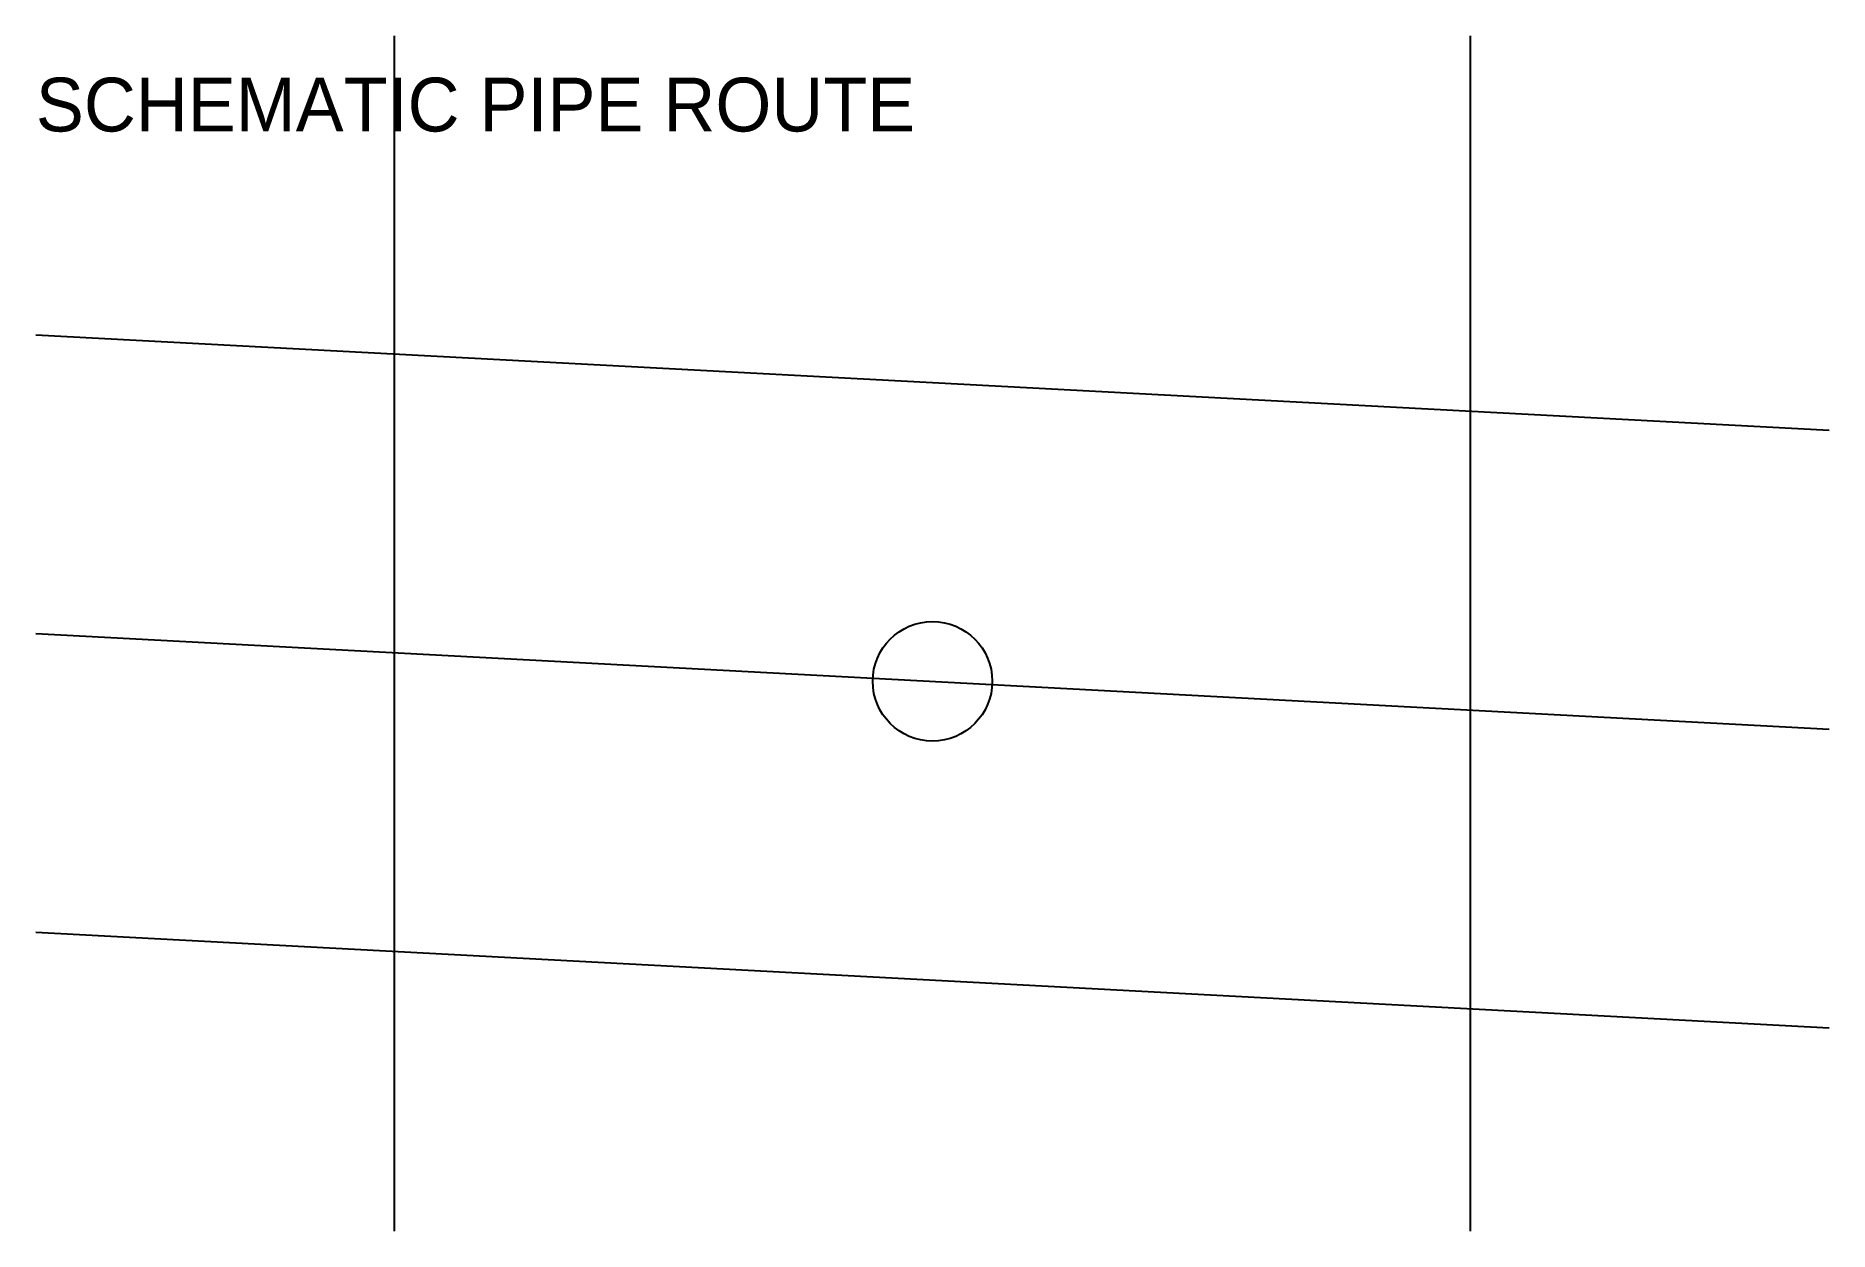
# Model space of a CAD drawing. Header units: millimetres. Extents: x 0 to 120, y 0 to 80.
import ezdxf

# ---------------------------------------------------------------- set-up
doc = ezdxf.new("R2010")
doc.units = ezdxf.units.MM
for name, color, linetype in [('P-PIPE', 7, 'Continuous'), ('P-RISER', 7, 'Continuous'), ('P-TEXT', 7, 'Continuous'), ('P-VALVE', 7, 'Continuous')]:
    doc.layers.add(name, color=color, linetype=linetype)

msp = doc.modelspace()

# ---------------------------------------------------------------- linework, layer by layer
at = {"layer": 'P-PIPE'}
for p, q in [((0, 60), (120, 53.6)), ((0, 40), (120, 33.6)), ((0, 20), (120, 13.6))]:
    msp.add_line(p, q, dxfattribs=at)
at = {"layer": 'P-RISER'}
for p, q in [((24, 0), (24, 80)), ((96, 0), (96, 80))]:
    msp.add_line(p, q, dxfattribs=at)
at = {"layer": 'P-VALVE'}
msp.add_circle((60, 36.8), 4, dxfattribs=at)

# ---------------------------------------------------------------- texts
at = {"layer": 'P-TEXT'}
msp.add_text('SCHEMATIC PIPE ROUTE', height=3.6, dxfattribs=at).set_placement((0, 73.6))

doc.saveas('drawing.dxf')
